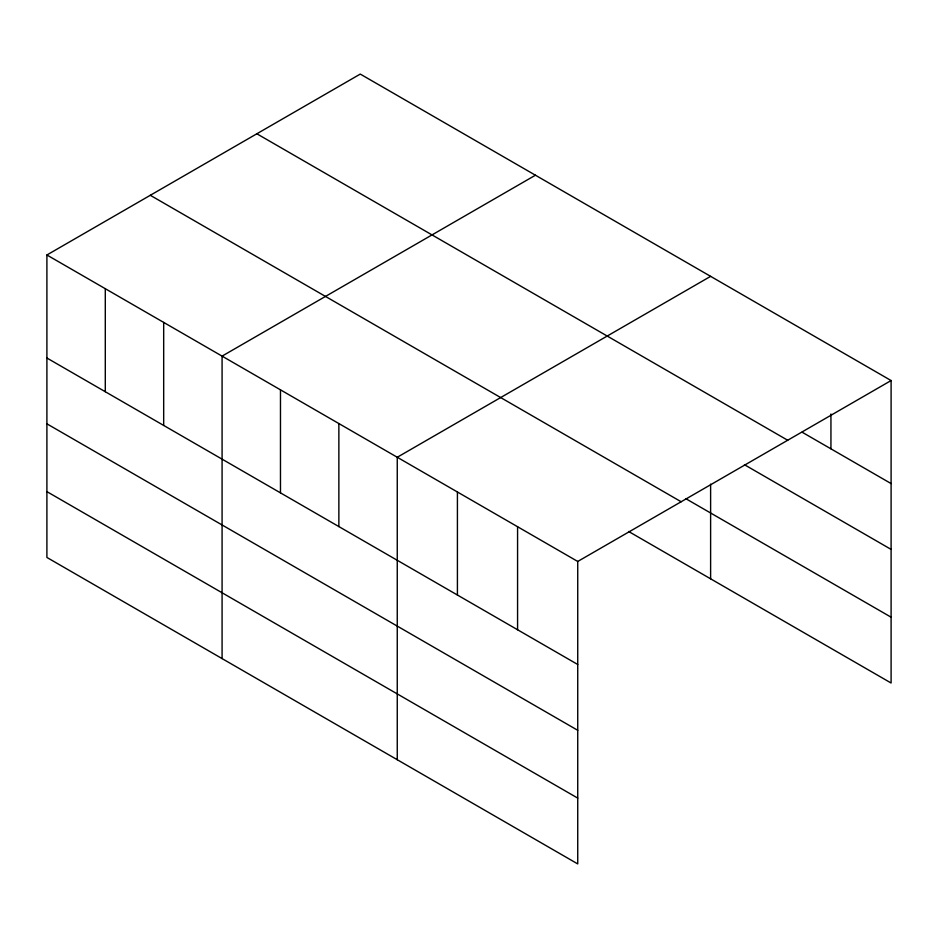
<?xml version="1.0" encoding="UTF-8"?>
<svg xmlns="http://www.w3.org/2000/svg" width="938" height="938" viewBox="0 0 938 938"><rect width="100%" height="100%" fill="white"/><g stroke="black" fill="none" stroke-linecap="round" stroke-linejoin="round"><path stroke-width="1.41" d="M628.612 531.471L891.1 683.016L891.1 380.547L360.262 74.079L46.9 254.984L46.9 557.453L577.738 863.921L577.738 561.463L46.9 254.984M535.434 175.207L222.083 356.123L222.083 658.582M710.617 276.347L397.255 457.263L397.255 759.721M577.738 561.463L891.1 380.547M802.107 432.195L891.1 483.574M256.848 133.771L787.697 440.25M744.455 464.72L891.1 549.387M685.772 498.653L891.1 617.192M150.303 195.292L681.152 501.76M46.9 358.011L577.738 664.491M46.9 423.824L577.738 730.303M46.9 491.629L577.738 798.109M830.939 414.01L830.939 448.833M710.617 484.137L710.617 578.805M517.577 526.734L517.577 629.75M457.416 492.004L457.416 595.02M338.864 423.554L338.864 526.57M280.474 389.845L280.474 492.86M163.681 322.414L163.681 425.43M105.291 288.705L105.291 391.721"/></g></svg>
